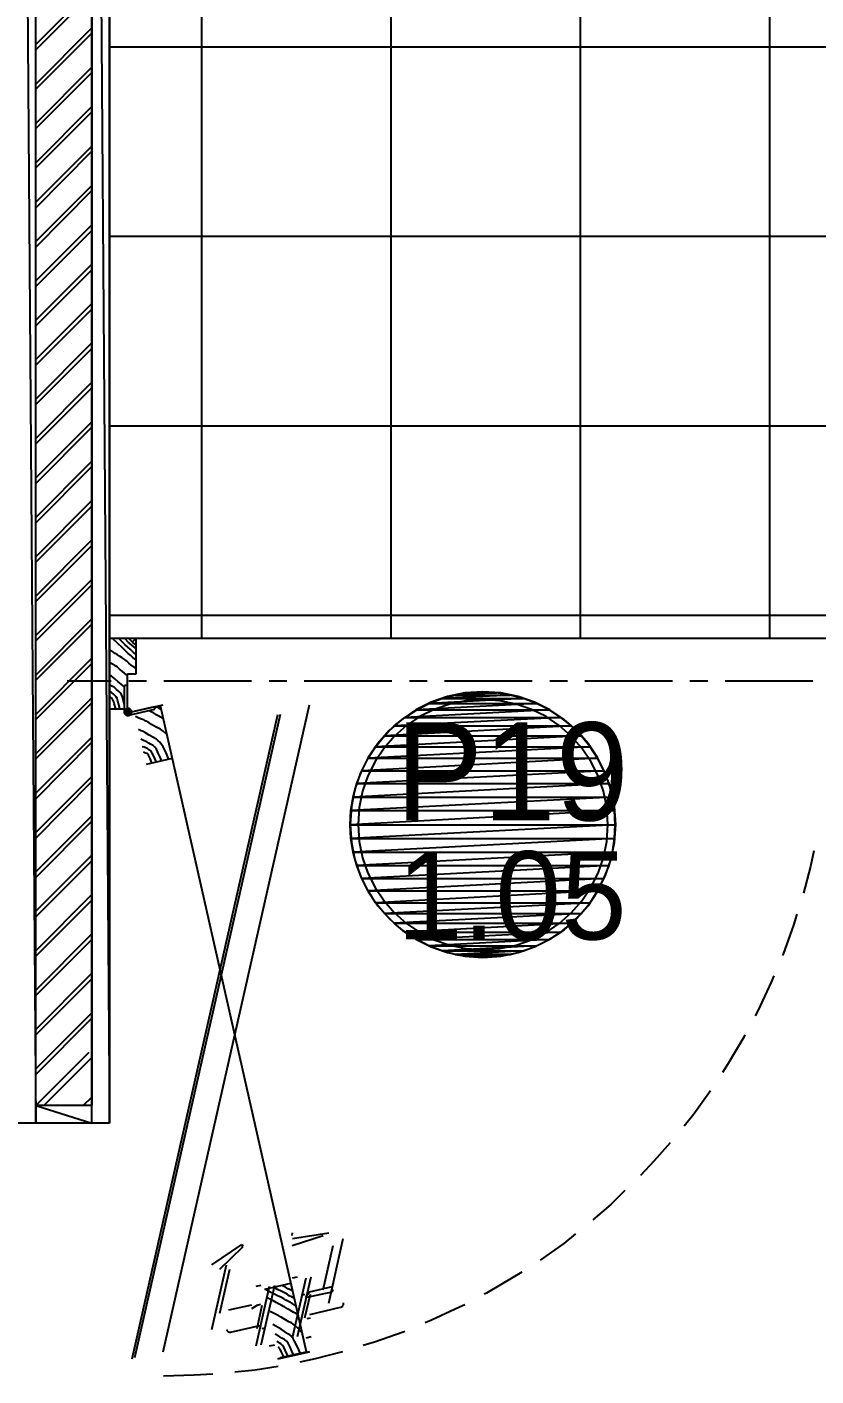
# Model space of a CAD drawing. Header units: millimetres. Extents: x 7649 to 34105, y 3983 to 25377.
# Drawn here: x 21166 to 22291, y 17007 to 18928 of the extents above; entities that cross this region are included whole.
import ezdxf

# ---------------------------------------------------------------- set-up
doc = ezdxf.new("R2010")
doc.units = ezdxf.units.MM

msp = doc.modelspace()

# ---------------------------------------------------------------- linework, layer by layer
at = {"layer": 'GEOMETRY', "color": 7}
for p, q in [((21153.79028, 20786.90139), (21178.66111, 17366.89722)), ((21153.79028, 20786.90139), (21178.66111, 17366.89722)), ((21178.66111, 17366.89722), (21178.66111, 20786.90139)), ((21258.56528, 17366.89722), (21258.56528, 20786.90139)), ((21258.56528, 20786.90139), (21283.96528, 17366.89722)), ((21258.56528, 20786.90139), (21283.96528, 17366.89722)), ((21283.96528, 17366.89722), (21283.96528, 20786.90139)), ((21415.19861, 18056.93056), (21415.19861, 20636.61806)), ((21685.07361, 18056.93056), (21685.07361, 20636.61806)), ((21954.94861, 18056.93056), (21954.94861, 20636.61806)), ((22224.82361, 18056.93056), (22224.82361, 20636.61806)), ((21178.66111, 18903.06806), (21258.56528, 18982.97222)), ((21178.66111, 18895.65972), (21258.56528, 18975.56389)), ((21178.66111, 18846.97639), (21258.56528, 18926.88056)), ((21178.66111, 18839.56806), (21258.56528, 18919.47222)), ((21283.96528, 18899.89306), (23563.61528, 18899.89306)), ((21178.66111, 18790.88472), (21258.56528, 18870.78889)), ((21178.66111, 18783.47639), (21258.56528, 18863.38056)), ((21178.66111, 18734.79306), (21258.56528, 18814.69722)), ((21178.66111, 18727.38472), (21258.56528, 18807.28889)), ((21178.66111, 18678.70139), (21258.56528, 18758.60556)), ((21178.66111, 18670.76389), (21258.56528, 18751.19722)), ((21178.66111, 18622.60972), (21258.56528, 18702.51389)), ((21178.66111, 18614.67222), (21258.56528, 18695.10556)), ((21178.66111, 18566.51806), (21258.56528, 18646.42222)), ((21178.66111, 18558.58056), (21258.56528, 18638.48472)), ((21283.96528, 18630.01806), (23563.61528, 18630.01806)), ((21178.66111, 18510.42639), (21258.56528, 18590.33056)), ((21178.66111, 18502.48889), (21258.56528, 18582.39306)), ((21178.66111, 18454.33472), (21258.56528, 18534.23889)), ((21178.66111, 18446.39722), (21258.56528, 18526.30139)), ((21178.66111, 18398.24306), (21258.56528, 18478.14722)), ((21178.66111, 18390.30556), (21258.56528, 18470.20972)), ((21178.66111, 18342.15139), (21258.56528, 18422.05556)), ((21178.66111, 18334.21389), (21258.56528, 18414.11806)), ((21178.66111, 18286.05972), (21258.56528, 18365.96389)), ((21178.66111, 18278.12222), (21258.56528, 18358.02639)), ((21283.96528, 18360.14306), (23563.61528, 18360.14306)), ((21178.66111, 18229.43889), (21258.56528, 18309.87222)), ((21178.66111, 18222.03056), (21258.56528, 18301.93472)), ((21178.66111, 18173.34722), (21258.56528, 18253.78056)), ((21178.66111, 18165.93889), (21258.56528, 18245.84306)), ((21178.66111, 18117.25556), (21258.56528, 18197.68889)), ((21178.66111, 18109.84722), (21258.56528, 18189.75139)), ((21178.66111, 18061.16389), (21258.56528, 18141.06806)), ((21178.66111, 18053.75556), (21258.56528, 18133.65972)), ((21178.66111, 18005.07222), (21258.56528, 18084.97639)), ((21283.96528, 18090.26806), (23563.61528, 18090.26806)), ((21178.66111, 17997.66389), (21258.56528, 18077.56806)), ((21322.06528, 18056.93056), (21283.96528, 18056.93056)), ((21283.96528, 18056.93056), (21283.96528, 17956.91806)), ((21295.60694, 18050.05139), (21288.19861, 18056.93056)), ((21301.95694, 18044.23056), (21295.60694, 18050.05139)), ((21301.95694, 18052.16806), (21297.19444, 18056.93056)), ((21306.19028, 18047.93472), (21301.95694, 18052.16806)), ((21310.95278, 18051.63889), (21305.66111, 18056.93056)), ((21309.89444, 18044.75972), (21306.19028, 18047.93472)), ((21313.06944, 18042.11389), (21309.89444, 18044.75972)), ((21315.18611, 18047.93472), (21310.95278, 18051.63889)), ((21317.30278, 18051.63889), (21311.48194, 18056.93056)), ((21318.89028, 18044.75972), (21315.18611, 18047.93472)), ((21317.30278, 18052.69722), (21322.06528, 18056.93056)), ((21322.06528, 18047.40556), (21317.30278, 18051.63889)), ((21322.06528, 18042.11389), (21318.89028, 18044.75972)), ((21322.06528, 18006.65972), (21322.06528, 18056.93056)), ((21178.66111, 17948.98056), (21258.56528, 18028.88472)), ((21288.19861, 18038.40972), (21283.96528, 18041.58472)), ((21291.90278, 18035.76389), (21288.19861, 18038.40972)), ((21295.07778, 18033.64722), (21291.90278, 18035.76389)), ((21298.25278, 18032.05972), (21295.07778, 18033.64722)), ((21301.95694, 18029.41389), (21298.25278, 18032.05972)), ((21306.71944, 18039.46806), (21301.95694, 18044.23056)), ((21304.60278, 18027.82639), (21301.95694, 18029.41389)), ((21305.66111, 18026.76806), (21304.60278, 18027.82639)), ((21306.19028, 18026.23889), (21305.66111, 18026.76806)), ((21306.71944, 18025.70972), (21306.19028, 18026.23889)), ((21310.42361, 18035.76389), (21306.71944, 18039.46806)), ((21308.30694, 18024.65139), (21306.71944, 18025.70972)), ((21314.12778, 18033.11806), (21310.42361, 18035.76389)), ((21317.83194, 18037.35139), (21313.06944, 18042.11389)), ((21316.77361, 18030.47222), (21314.12778, 18033.11806)), ((21322.06528, 18026.23889), (21316.77361, 18030.47222)), ((21322.06528, 18034.17639), (21317.83194, 18037.35139)), ((21178.66111, 17941.57222), (21258.56528, 18021.47639)), ((21288.19861, 18020.41806), (21283.96528, 18023.06389)), ((21291.37361, 18018.83056), (21288.19861, 18020.41806)), ((21292.96111, 18017.77222), (21291.37361, 18018.83056)), ((21294.01944, 18017.24306), (21292.96111, 18017.77222)), ((21294.54861, 18016.71389), (21294.01944, 18017.24306)), ((21295.07778, 18016.18472), (21294.54861, 18016.71389)), ((21296.13611, 18015.12639), (21295.07778, 18016.18472)), ((21298.25278, 18013.53889), (21296.13611, 18015.12639)), ((21301.95694, 18010.36389), (21298.25278, 18013.53889)), ((21305.66111, 18007.18889), (21301.95694, 18010.36389)), ((21309.36528, 18004.54306), (21305.66111, 18007.18889)), ((21311.48194, 18022.00556), (21308.30694, 18024.65139)), ((21309.36528, 17990.25556), (21309.36528, 18006.65972)), ((21309.36528, 18006.65972), (21322.06528, 18006.65972)), ((21314.65694, 18019.35972), (21311.48194, 18022.00556)), ((21316.24444, 18018.30139), (21314.65694, 18019.35972)), ((21316.77361, 18017.77222), (21316.24444, 18018.30139)), ((21317.30278, 18017.24306), (21316.77361, 18017.77222)), ((21318.89028, 18016.18472), (21317.30278, 18017.24306)), ((21319.94861, 18015.12639), (21318.89028, 18016.18472)), ((21322.06528, 18013.53889), (21319.94861, 18015.12639)), ((21223.64028, 17996.60556), (21286.08194, 17996.60556)), ((21286.61111, 18003.48472), (21283.96528, 18005.07222)), ((21287.14028, 17989.19722), (21283.96528, 17991.31389)), ((21288.19861, 18002.42639), (21286.61111, 18003.48472)), ((21290.31528, 17987.60972), (21287.14028, 17989.19722)), ((21291.37361, 17999.78056), (21288.19861, 18002.42639)), ((21294.01944, 17984.43472), (21290.31528, 17987.60972)), ((21296.13611, 17995.54722), (21291.37361, 17999.78056)), ((21305.13194, 17988.13889), (21296.13611, 17995.54722)), ((21309.36528, 17990.25556), (21305.13194, 17990.25556)), ((21305.13194, 17952.15556), (21305.13194, 17990.25556)), ((21309.36528, 17947.39306), (21309.36528, 17990.25556)), ((21311.48194, 17996.60556), (21336.35278, 17996.60556)), ((21361.22361, 17996.60556), (21486.10694, 17996.60556)), ((21511.50694, 17996.60556), (21536.37778, 17996.60556)), ((21561.24861, 17996.60556), (21686.13194, 17996.60556)), ((21711.53194, 17996.60556), (21736.40278, 17996.60556)), ((21761.27361, 17996.60556), (21886.15694, 17996.60556)), ((21911.55694, 17996.60556), (21936.42778, 17996.60556)), ((21961.29861, 17996.60556), (22086.18194, 17996.60556)), ((22111.05278, 17996.60556), (22136.45278, 17996.60556)), ((22161.32361, 17996.60556), (22286.20694, 17996.60556)), ((21178.66111, 17892.88889), (21258.56528, 17972.79306)), ((21285.55278, 17980.73056), (21283.96528, 17981.25972)), ((21286.08194, 17972.79306), (21283.96528, 17973.32222)), ((21286.08194, 17980.73056), (21285.55278, 17980.73056)), ((21286.61111, 17980.20139), (21286.08194, 17980.73056)), ((21287.14028, 17971.73472), (21286.08194, 17972.79306)), ((21287.14028, 17979.67222), (21286.61111, 17980.20139)), ((21287.66944, 17979.14306), (21287.14028, 17979.67222)), ((21288.19861, 17971.20556), (21287.14028, 17971.73472)), ((21289.25694, 17978.08472), (21287.66944, 17979.14306)), ((21288.19861, 17970.67639), (21288.19861, 17971.20556)), ((21288.72778, 17969.61806), (21288.19861, 17970.67639)), ((21289.78611, 17966.97222), (21288.72778, 17969.61806)), ((21290.84444, 17976.49722), (21289.25694, 17978.08472)), ((21293.49028, 17973.85139), (21290.84444, 17976.49722)), ((21294.54861, 17971.73472), (21293.49028, 17973.85139)), ((21296.66528, 17982.31806), (21294.01944, 17984.43472)), ((21295.60694, 17968.03056), (21294.54861, 17971.73472)), ((21297.19444, 17963.26806), (21295.60694, 17968.03056)), ((21298.78194, 17980.20139), (21296.66528, 17982.31806)), ((21300.89861, 17977.55556), (21298.78194, 17980.20139)), ((21302.48611, 17973.85139), (21300.89861, 17977.55556)), ((21305.13194, 17963.26806), (21302.48611, 17973.85139)), ((21873.98611, 17971.73472), (21739.04861, 17964.32639)), ((21739.04861, 17964.32639), (21757.56944, 17971.73472)), ((21873.98611, 17971.73472), (21739.04861, 17964.32639)), ((21765.75167, 17974.50212), (21742.40619, 17966.39322)), ((21854.93611, 17976.49722), (21757.56944, 17971.73472)), ((21757.56944, 17971.73472), (21776.61944, 17976.49722)), ((21854.93611, 17976.49722), (21757.56944, 17971.73472)), ((21757.56944, 17971.73472), (21873.98611, 17971.73472)), ((21757.56944, 17971.73472), (21873.98611, 17971.73472)), ((21790.37219, 17979.53275), (21765.75167, 17974.50212)), ((21791.88006, 17968.5217), (21768.70575, 17963.78658)), ((21835.35694, 17979.67222), (21776.61944, 17976.49722)), ((21776.61944, 17976.49722), (21796.19861, 17979.67222)), ((21835.35694, 17979.67222), (21776.61944, 17976.49722)), ((21776.61944, 17976.49722), (21854.93611, 17976.49722)), ((21776.61944, 17976.49722), (21854.93611, 17976.49722)), ((21816.04236, 17981.25972), (21790.37219, 17979.53275)), ((21816.04236, 17970.14722), (21791.88006, 17968.5217)), ((21815.77778, 17980.73056), (21796.19861, 17979.67222)), ((21796.19861, 17979.67222), (21835.35694, 17979.67222)), ((21796.19861, 17979.67222), (21835.35694, 17979.67222)), ((21835.35694, 17979.67222), (21815.77778, 17980.73056)), ((21841.71253, 17979.53275), (21816.04236, 17981.25972)), ((21840.20466, 17968.5217), (21816.04236, 17970.14722)), ((21854.93611, 17976.49722), (21835.35694, 17979.67222)), ((21863.37897, 17963.78658), (21840.20466, 17968.5217)), ((21866.33305, 17974.50212), (21841.71253, 17979.53275)), ((21873.98611, 17971.73472), (21854.93611, 17976.49722)), ((21889.67853, 17966.39322), (21866.33305, 17974.50212)), ((21892.50694, 17964.32639), (21873.98611, 17971.73472)), ((21178.66111, 17885.48056), (21258.56528, 17965.38472)), ((21283.96528, 17956.91806), (21305.13194, 17956.91806)), ((21290.31528, 17964.32639), (21289.78611, 17966.97222)), ((21292.96111, 17956.91806), (21290.31528, 17964.32639)), ((21298.78194, 17956.91806), (21297.19444, 17963.26806)), ((21305.13194, 17951.62639), (21305.66111, 17954.27222)), ((21305.17784, 17953.10222), (21305.13194, 17952.42014)), ((21305.13194, 17952.42014), (21305.17784, 17951.73806)), ((21305.13194, 17951.62639), (21309.89444, 17952.15556)), ((21309.89444, 17952.15556), (21305.13194, 17951.62639)), ((21306.19028, 17949.50972), (21305.13194, 17951.62639)), ((21305.31154, 17953.75642), (21305.17784, 17953.10222)), ((21305.17784, 17951.73806), (21305.31154, 17951.08385)), ((21305.52704, 17954.37677), (21305.31154, 17953.75642)), ((21305.31154, 17951.08385), (21305.52704, 17950.46351)), ((21305.81836, 17954.95726), (21305.52704, 17954.37677)), ((21305.52704, 17950.46351), (21305.81836, 17949.88302)), ((21307.24861, 17956.38889), (21305.66111, 17954.27222)), ((21305.66111, 17954.27222), (21309.89444, 17952.15556)), ((21305.66111, 17954.27222), (21309.89444, 17952.15556)), ((21306.1795, 17955.4919), (21305.81836, 17954.95726)), ((21305.81836, 17949.88302), (21306.1795, 17949.34838)), ((21306.60447, 17955.9747), (21306.1795, 17955.4919)), ((21306.1795, 17949.34838), (21306.60447, 17948.86558)), ((21309.89444, 17952.15556), (21306.19028, 17949.50972)), ((21309.89444, 17952.15556), (21306.19028, 17949.50972)), ((21306.19028, 17949.50972), (21307.77778, 17947.92222)), ((21307.08727, 17956.39967), (21306.60447, 17955.9747)), ((21306.60447, 17948.86558), (21307.08727, 17948.44061)), ((21307.62191, 17956.76081), (21307.08727, 17956.39967)), ((21307.08727, 17948.44061), (21307.62191, 17948.07947)), ((21307.24861, 17956.38889), (21309.89444, 17956.91806)), ((21309.89444, 17952.15556), (21307.24861, 17956.38889)), ((21309.89444, 17952.15556), (21307.24861, 17956.38889)), ((21308.2024, 17957.05212), (21307.62191, 17956.76081)), ((21307.77778, 17947.92222), (21309.89444, 17952.15556)), ((21307.77778, 17947.92222), (21309.89444, 17952.15556)), ((21308.82274, 17957.26763), (21308.2024, 17957.05212)), ((21309.47695, 17957.40132), (21308.82274, 17957.26763)), ((21310.15903, 17957.44722), (21309.47695, 17957.40132)), ((21309.89444, 17956.91806), (21309.89444, 17952.15556)), ((21309.89444, 17956.91806), (21312.54028, 17956.38889)), ((21309.89444, 17952.15556), (21309.89444, 17956.91806)), ((21312.54028, 17956.38889), (21309.89444, 17952.15556)), ((21312.54028, 17956.38889), (21309.89444, 17952.15556)), ((21309.89444, 17952.15556), (21314.12778, 17954.80139)), ((21309.89444, 17952.15556), (21314.12778, 17954.80139)), ((21309.89444, 17952.15556), (21315.18611, 17952.68472)), ((21315.18611, 17952.68472), (21309.89444, 17952.15556)), ((21314.65694, 17950.03889), (21309.89444, 17952.15556)), ((21314.65694, 17950.03889), (21309.89444, 17952.15556)), ((21309.89444, 17952.15556), (21313.06944, 17947.92222)), ((21309.89444, 17952.15556), (21313.06944, 17947.92222)), ((21310.42361, 17947.39306), (21309.89444, 17952.15556)), ((21309.89444, 17952.15556), (21310.42361, 17947.39306)), ((21310.8411, 17957.40132), (21310.15903, 17957.44722)), ((21311.49531, 17957.26763), (21310.8411, 17957.40132)), ((21311.48194, 17947.92222), (21348.52361, 17956.38889)), ((21312.11566, 17957.05212), (21311.49531, 17957.26763)), ((21312.69615, 17956.76081), (21312.11566, 17957.05212)), ((21314.12778, 17954.80139), (21312.54028, 17956.38889)), ((21313.23079, 17956.39967), (21312.69615, 17956.76081)), ((21312.69615, 17948.07947), (21313.23079, 17948.44061)), ((21313.06944, 17947.92222), (21314.65694, 17950.03889)), ((21313.71359, 17955.9747), (21313.23079, 17956.39967)), ((21313.23079, 17948.44061), (21313.71359, 17948.86558)), ((21314.13856, 17955.4919), (21313.71359, 17955.9747)), ((21313.71359, 17948.86558), (21314.13856, 17949.34838)), ((21314.12778, 17954.80139), (21315.18611, 17952.68472)), ((21314.49969, 17954.95726), (21314.13856, 17955.4919)), ((21314.13856, 17949.34838), (21314.49969, 17949.88302)), ((21314.79101, 17954.37677), (21314.49969, 17954.95726)), ((21314.49969, 17949.88302), (21314.79101, 17950.46351)), ((21315.18611, 17952.68472), (21314.65694, 17950.03889)), ((21315.00652, 17953.75642), (21314.79101, 17954.37677)), ((21314.79101, 17950.46351), (21315.00652, 17951.08385)), ((21315.14021, 17953.10222), (21315.00652, 17953.75642)), ((21315.00652, 17951.08385), (21315.14021, 17951.73806)), ((21315.18611, 17952.42014), (21315.14021, 17953.10222)), ((21315.14021, 17951.73806), (21315.18611, 17952.42014)), ((21315.18611, 17952.68472), (21360.16528, 17962.73889)), ((21315.18611, 17952.68472), (21347.99444, 17960.09306)), ((21316.24444, 17030.87639), (21523.67778, 17948.98056)), ((21319.94861, 17032.99306), (21527.38194, 17949.50972)), ((21342.17361, 17953.21389), (21340.05694, 17954.27222)), ((21344.29028, 17952.15556), (21342.17361, 17953.21389)), ((21346.40694, 17951.09722), (21344.29028, 17952.15556)), ((21347.99444, 17950.03889), (21346.40694, 17951.09722)), ((21347.99444, 17959.03472), (21356.46111, 17961.15139)), ((21348.52361, 17956.38889), (21347.99444, 17960.09306)), ((21349.58194, 17948.98056), (21347.99444, 17950.03889)), ((21353.28611, 17946.86389), (21349.58194, 17948.98056)), ((21354.87361, 17957.44722), (21350.64028, 17959.56389)), ((21357.51944, 17955.85972), (21354.87361, 17957.44722)), ((21564.42361, 17040.93056), (21356.46111, 17961.15139)), ((21360.16528, 17040.93056), (21568.65694, 17962.73889)), ((21720.56116, 17955.43146), (21700.44197, 17941.84224)), ((21910.49861, 17955.33056), (21704.65278, 17944.74722)), ((21704.65278, 17944.74722), (21721.58611, 17955.33056)), ((21910.49861, 17955.33056), (21704.65278, 17944.74722)), ((21742.40619, 17966.39322), (21720.56116, 17955.43146)), ((21892.50694, 17964.32639), (21721.58611, 17955.33056)), ((21721.58611, 17955.33056), (21739.04861, 17964.32639)), ((21892.50694, 17964.32639), (21721.58611, 17955.33056)), ((21721.58611, 17955.33056), (21910.49861, 17955.33056)), ((21721.58611, 17955.33056), (21910.49861, 17955.33056)), ((21746.7316, 17956.15402), (21726.16977, 17945.83618)), ((21739.04861, 17964.32639), (21892.50694, 17964.32639)), ((21739.04861, 17964.32639), (21892.50694, 17964.32639)), ((21768.70575, 17963.78658), (21746.7316, 17956.15402)), ((21885.35312, 17956.15402), (21863.37897, 17963.78658)), ((21905.91495, 17945.83618), (21885.35312, 17956.15402)), ((21911.52357, 17955.43146), (21889.67853, 17966.39322)), ((21910.49861, 17955.33056), (21892.50694, 17964.32639)), ((21926.90278, 17944.74722), (21910.49861, 17955.33056)), ((21931.64275, 17941.84224), (21911.52357, 17955.43146)), ((21307.62191, 17948.07947), (21308.2024, 17947.78815)), ((21310.42361, 17947.39306), (21307.77778, 17947.92222)), ((21308.2024, 17947.78815), (21308.82274, 17947.57265)), ((21308.82274, 17947.57265), (21309.47695, 17947.43895)), ((21309.47695, 17947.43895), (21310.15903, 17947.39306)), ((21310.15903, 17947.39306), (21310.8411, 17947.43895)), ((21313.06944, 17947.92222), (21310.42361, 17947.39306)), ((21310.8411, 17947.43895), (21311.49531, 17947.57265)), ((21311.49531, 17947.57265), (21312.11566, 17947.78815)), ((21312.11566, 17947.78815), (21312.69615, 17948.07947)), ((21325.76944, 17943.68889), (21321.00694, 17945.80556)), ((21329.47361, 17942.10139), (21325.76944, 17943.68889)), ((21332.64861, 17941.04306), (21329.47361, 17942.10139)), ((21334.23611, 17939.98472), (21332.64861, 17941.04306)), ((21335.82361, 17939.45556), (21334.23611, 17939.98472)), ((21336.35278, 17939.45556), (21335.82361, 17939.45556)), ((21336.88194, 17938.92639), (21336.35278, 17939.45556)), ((21337.41111, 17938.92639), (21336.88194, 17938.92639)), ((21337.94028, 17938.39722), (21337.41111, 17938.92639)), ((21338.46944, 17937.86806), (21337.94028, 17938.39722)), ((21340.58611, 17936.80972), (21338.46944, 17937.86806)), ((21343.76111, 17934.69306), (21340.58611, 17936.80972)), ((21350.11111, 17930.98889), (21343.76111, 17934.69306)), ((21356.46111, 17927.81389), (21350.11111, 17930.98889)), ((21360.69444, 17942.63056), (21353.28611, 17946.86389)), ((21942.24861, 17932.57639), (21675.54861, 17918.28889)), ((21675.54861, 17918.28889), (21689.30694, 17932.57639)), ((21942.24861, 17932.57639), (21675.54861, 17918.28889)), ((21700.44197, 17941.84224), (21682.27404, 17925.85096)), ((21926.90278, 17944.74722), (21689.30694, 17932.57639)), ((21689.30694, 17932.57639), (21704.65278, 17944.74722)), ((21926.90278, 17944.74722), (21689.30694, 17932.57639)), ((21689.30694, 17932.57639), (21942.24861, 17932.57639)), ((21689.30694, 17932.57639), (21942.24861, 17932.57639)), ((21707.23242, 17933.04522), (21690.1317, 17917.9933)), ((21704.65278, 17944.74722), (21926.90278, 17944.74722)), ((21704.65278, 17944.74722), (21926.90278, 17944.74722)), ((21726.16977, 17945.83618), (21707.23242, 17933.04522)), ((21924.8523, 17933.04522), (21905.91495, 17945.83618)), ((21941.95302, 17917.9933), (21924.8523, 17933.04522)), ((21942.24861, 17932.57639), (21926.90278, 17944.74722)), ((21949.81068, 17925.85096), (21931.64275, 17941.84224)), ((21956.00694, 17918.28889), (21942.24861, 17932.57639)), ((21178.66111, 17836.79722), (21258.56528, 17916.70139)), ((21328.94444, 17925.69722), (21325.24028, 17927.28472)), ((21333.17778, 17911.40972), (21328.41528, 17913.52639)), ((21331.59028, 17924.63889), (21328.94444, 17925.69722)), ((21335.29444, 17922.52222), (21331.59028, 17924.63889)), ((21336.88194, 17909.82222), (21333.17778, 17911.40972)), ((21340.58611, 17919.34722), (21335.29444, 17922.52222)), ((21350.64028, 17913.52639), (21340.58611, 17919.34722)), ((21353.28611, 17911.40972), (21350.64028, 17913.52639)), ((21355.40278, 17909.29306), (21353.28611, 17911.40972)), ((21360.16528, 17925.16806), (21356.46111, 17927.81389)), ((21365.45694, 17920.40556), (21360.16528, 17925.16806)), ((21956.00694, 17918.28889), (21662.84861, 17902.94306)), ((21662.84861, 17902.94306), (21675.54861, 17918.28889)), ((21956.00694, 17918.28889), (21662.84861, 17902.94306)), ((21682.27404, 17925.85096), (21666.28276, 17907.68303)), ((21690.1317, 17917.9933), (21675.07978, 17900.89258)), ((21675.54861, 17918.28889), (21956.00694, 17918.28889)), ((21675.54861, 17918.28889), (21956.00694, 17918.28889)), ((21957.00494, 17900.89258), (21941.95302, 17917.9933)), ((21965.80196, 17907.68303), (21949.81068, 17925.85096)), ((21968.70694, 17902.94306), (21956.00694, 17918.28889)), ((21178.66111, 17828.85972), (21258.56528, 17909.29306)), ((21333.17778, 17902.41389), (21330.53194, 17902.94306)), ((21335.29444, 17893.94722), (21332.11944, 17895.00556)), ((21334.23611, 17901.88472), (21333.17778, 17902.41389)), ((21334.76528, 17901.88472), (21334.23611, 17901.88472)), ((21335.29444, 17901.88472), (21334.76528, 17901.88472)), ((21335.82361, 17901.35556), (21335.29444, 17901.88472)), ((21336.88194, 17893.41806), (21335.29444, 17893.94722)), ((21336.35278, 17900.82639), (21335.82361, 17901.35556)), ((21337.94028, 17900.29722), (21336.35278, 17900.82639)), ((21340.05694, 17908.23472), (21336.88194, 17909.82222)), ((21337.94028, 17893.41806), (21336.88194, 17893.41806)), ((21340.05694, 17898.70972), (21337.94028, 17900.29722)), ((21337.94028, 17892.88889), (21337.94028, 17893.41806)), ((21338.46944, 17892.35972), (21337.94028, 17892.88889)), ((21339.52778, 17890.77222), (21338.46944, 17892.35972)), ((21341.64444, 17886.00972), (21339.52778, 17890.77222)), ((21342.17361, 17906.64722), (21340.05694, 17908.23472)), ((21343.23194, 17896.59306), (21340.05694, 17898.70972)), ((21345.87778, 17904.53056), (21342.17361, 17906.64722)), ((21344.81944, 17893.94722), (21343.23194, 17896.59306)), ((21346.40694, 17890.24306), (21344.81944, 17893.94722)), ((21348.52361, 17902.41389), (21345.87778, 17904.53056)), ((21350.64028, 17899.23889), (21348.52361, 17902.41389)), ((21353.28611, 17893.94722), (21350.64028, 17899.23889)), ((21355.93194, 17888.12639), (21353.28611, 17893.94722)), ((21358.04861, 17906.11806), (21355.40278, 17909.29306)), ((21360.16528, 17902.94306), (21358.04861, 17906.11806)), ((21364.39861, 17894.47639), (21360.16528, 17902.94306)), ((21368.10278, 17885.48056), (21364.39861, 17894.47639)), ((21968.70694, 17902.94306), (21652.26528, 17886.53889)), ((21652.26528, 17886.53889), (21662.84861, 17902.94306)), ((21968.70694, 17902.94306), (21652.26528, 17886.53889)), ((21666.28276, 17907.68303), (21652.69354, 17887.56384)), ((21675.07978, 17900.89258), (21662.28882, 17881.95523)), ((21662.84861, 17902.94306), (21968.70694, 17902.94306)), ((21662.84861, 17902.94306), (21968.70694, 17902.94306)), ((21969.7959, 17881.95523), (21957.00494, 17900.89258)), ((21979.39118, 17887.56384), (21965.80196, 17907.68303)), ((21979.29028, 17886.53889), (21968.70694, 17902.94306)), ((21336.35278, 17878.07222), (21373.39444, 17886.53889)), ((21344.29028, 17880.18889), (21341.64444, 17886.00972)), ((21350.11111, 17881.77639), (21346.40694, 17890.24306)), ((21358.04861, 17883.36389), (21355.93194, 17888.12639)), ((21652.69354, 17887.56384), (21641.73178, 17865.71881)), ((21979.29028, 17886.53889), (21643.26944, 17868.54722)), ((21643.26944, 17868.54722), (21652.26528, 17886.53889)), ((21979.29028, 17886.53889), (21643.26944, 17868.54722)), ((21662.28882, 17881.95523), (21651.97098, 17861.3934)), ((21652.26528, 17886.53889), (21979.29028, 17886.53889)), ((21652.26528, 17886.53889), (21979.29028, 17886.53889)), ((21980.11374, 17861.3934), (21969.7959, 17881.95523)), ((21988.28611, 17868.54722), (21979.29028, 17886.53889)), ((21990.35294, 17865.71881), (21979.39118, 17887.56384)), ((21178.66111, 17780.70556), (21258.56528, 17860.60972)), ((21178.66111, 17772.76806), (21258.56528, 17853.20139)), ((21641.73178, 17865.71881), (21633.62288, 17842.37333)), ((21988.28611, 17868.54722), (21636.39028, 17850.55556)), ((21636.39028, 17850.55556), (21643.26944, 17868.54722)), ((21988.28611, 17868.54722), (21636.39028, 17850.55556)), ((21643.26944, 17868.54722), (21988.28611, 17868.54722)), ((21643.26944, 17868.54722), (21988.28611, 17868.54722)), ((21651.97098, 17861.3934), (21644.33842, 17839.41925)), ((21987.7463, 17839.41925), (21980.11374, 17861.3934)), ((21995.69444, 17850.55556), (21988.28611, 17868.54722)), ((21998.46184, 17842.37333), (21990.35294, 17865.71881)), ((21633.62288, 17842.37333), (21628.59225, 17817.75281)), ((21995.69444, 17850.55556), (21631.09861, 17830.97639)), ((21631.09861, 17830.97639), (21636.39028, 17850.55556)), ((21995.69444, 17850.55556), (21631.09861, 17830.97639)), ((21636.39028, 17850.55556), (21995.69444, 17850.55556)), ((21636.39028, 17850.55556), (21995.69444, 17850.55556)), ((21644.33842, 17839.41925), (21639.6033, 17816.24494)), ((21992.48142, 17816.24494), (21987.7463, 17839.41925)), ((22000.45694, 17830.97639), (21995.69444, 17850.55556)), ((22003.49248, 17817.75281), (21998.46184, 17842.37333)), ((21628.59225, 17817.75281), (21626.86528, 17792.08264)), ((22000.45694, 17830.97639), (21627.92361, 17811.92639)), ((21627.92361, 17811.92639), (21631.09861, 17830.97639)), ((22000.45694, 17830.97639), (21627.92361, 17811.92639)), ((21631.09861, 17830.97639), (22000.45694, 17830.97639)), ((21631.09861, 17830.97639), (22000.45694, 17830.97639)), ((21639.6033, 17816.24494), (21637.97778, 17792.08264)), ((21994.10694, 17792.08264), (21992.48142, 17816.24494)), ((22003.63194, 17811.92639), (22000.45694, 17830.97639)), ((22005.21944, 17792.08264), (22003.49248, 17817.75281)), ((21178.66111, 17724.61389), (21258.56528, 17804.51806)), ((21178.66111, 17716.67639), (21258.56528, 17797.10972)), ((22003.63194, 17811.92639), (21626.86528, 17791.81806)), ((21626.86528, 17791.81806), (21627.92361, 17811.92639)), ((22003.63194, 17811.92639), (21626.86528, 17791.81806)), ((21627.92361, 17811.92639), (22003.63194, 17811.92639)), ((21627.92361, 17811.92639), (22003.63194, 17811.92639)), ((22004.69028, 17791.81806), (22003.63194, 17811.92639)), ((21626.86528, 17792.08264), (21628.59225, 17766.41247)), ((21626.86528, 17791.81806), (22004.69028, 17791.81806)), ((21626.86528, 17791.81806), (22004.69028, 17791.81806)), ((21627.92361, 17772.23889), (21626.86528, 17791.81806)), ((22004.69028, 17791.81806), (21627.92361, 17772.23889)), ((22004.69028, 17791.81806), (21627.92361, 17772.23889)), ((21637.97778, 17792.08264), (21639.6033, 17767.92034)), ((21637.97778, 17791.81806), (21994.10694, 17791.81806)), ((21992.48142, 17767.92034), (21994.10694, 17792.08264)), ((22003.49248, 17766.41247), (22005.21944, 17792.08264)), ((22003.63194, 17772.23889), (22004.69028, 17791.81806)), ((21627.92361, 17772.23889), (22003.63194, 17772.23889)), ((21627.92361, 17772.23889), (22003.63194, 17772.23889)), ((21631.09861, 17752.65972), (21627.92361, 17772.23889)), ((21628.59225, 17766.41247), (21633.62288, 17741.79195)), ((22003.63194, 17772.23889), (21631.09861, 17752.65972)), ((22003.63194, 17772.23889), (21631.09861, 17752.65972)), ((21639.6033, 17767.92034), (21644.33842, 17744.74603)), ((21987.7463, 17744.74603), (21992.48142, 17767.92034)), ((21998.46184, 17741.79195), (22003.49248, 17766.41247)), ((22000.45694, 17752.65972), (22003.63194, 17772.23889)), ((21178.66111, 17668.52222), (21258.56528, 17748.42639)), ((21178.66111, 17660.58472), (21258.56528, 17740.48889)), ((21631.09861, 17752.65972), (22000.45694, 17752.65972)), ((21631.09861, 17752.65972), (22000.45694, 17752.65972)), ((21636.39028, 17733.60972), (21631.09861, 17752.65972)), ((21633.62288, 17741.79195), (21641.73178, 17718.44647)), ((22000.45694, 17752.65972), (21636.39028, 17733.60972)), ((22000.45694, 17752.65972), (21636.39028, 17733.60972)), ((21644.33842, 17744.74603), (21651.97098, 17722.77188)), ((21980.11374, 17722.77188), (21987.7463, 17744.74603)), ((21990.35294, 17718.44647), (21998.46184, 17741.79195)), ((21995.69444, 17733.60972), (22000.45694, 17752.65972)), ((22287.79444, 17754.77639), (22283.03194, 17732.55139)), ((21636.39028, 17733.60972), (21995.69444, 17733.60972)), ((21636.39028, 17733.60972), (21995.69444, 17733.60972)), ((21643.26944, 17715.08889), (21636.39028, 17733.60972)), ((21641.73178, 17718.44647), (21652.69354, 17696.60143)), ((21995.69444, 17733.60972), (21643.26944, 17715.08889)), ((21995.69444, 17733.60972), (21643.26944, 17715.08889)), ((21651.97098, 17722.77188), (21662.28882, 17702.21005)), ((21969.7959, 17702.21005), (21980.11374, 17722.77188)), ((21979.39118, 17696.60143), (21990.35294, 17718.44647)), ((21988.28611, 17715.08889), (21995.69444, 17733.60972)), ((22283.03194, 17732.55139), (22272.97778, 17694.45139)), ((21643.26944, 17715.08889), (21988.28611, 17715.08889)), ((21643.26944, 17715.08889), (21988.28611, 17715.08889)), ((21652.26528, 17697.62639), (21643.26944, 17715.08889)), ((21988.28611, 17715.08889), (21652.26528, 17697.62639)), ((21988.28611, 17715.08889), (21652.26528, 17697.62639)), ((21662.28882, 17702.21005), (21675.07978, 17683.2727)), ((21957.00494, 17683.2727), (21969.7959, 17702.21005)), ((21979.29028, 17697.62639), (21988.28611, 17715.08889)), ((21178.66111, 17612.43056), (21258.56528, 17692.33472)), ((21178.66111, 17604.49306), (21258.56528, 17684.39722)), ((21652.26528, 17697.62639), (21979.29028, 17697.62639)), ((21652.26528, 17697.62639), (21979.29028, 17697.62639)), ((21662.84861, 17680.69306), (21652.26528, 17697.62639)), ((21652.69354, 17696.60143), (21666.28276, 17676.48225)), ((21979.29028, 17697.62639), (21662.84861, 17680.69306)), ((21979.29028, 17697.62639), (21662.84861, 17680.69306)), ((21662.84861, 17680.69306), (21968.70694, 17680.69306)), ((21662.84861, 17680.69306), (21968.70694, 17680.69306)), ((21675.54861, 17665.34722), (21662.84861, 17680.69306)), ((21675.07978, 17683.2727), (21690.1317, 17666.17198)), ((21968.70694, 17680.69306), (21675.54861, 17665.34722)), ((21968.70694, 17680.69306), (21675.54861, 17665.34722)), ((21941.95302, 17666.17198), (21957.00494, 17683.2727)), ((21956.00694, 17665.34722), (21968.70694, 17680.69306)), ((21965.80196, 17676.48225), (21979.39118, 17696.60143)), ((21968.70694, 17680.69306), (21979.29028, 17697.62639)), ((21666.28276, 17676.48225), (21682.27404, 17658.31432)), ((21675.54861, 17665.34722), (21956.00694, 17665.34722)), ((21675.54861, 17665.34722), (21956.00694, 17665.34722)), ((21689.30694, 17651.58889), (21675.54861, 17665.34722)), ((21956.00694, 17665.34722), (21689.30694, 17651.58889)), ((21956.00694, 17665.34722), (21689.30694, 17651.58889)), ((21690.1317, 17666.17198), (21707.23242, 17651.12006)), ((21924.8523, 17651.12006), (21941.95302, 17666.17198)), ((21942.24861, 17651.58889), (21956.00694, 17665.34722)), ((21949.81068, 17658.31432), (21965.80196, 17676.48225)), ((22263.45278, 17664.28889), (22258.69028, 17648.94306)), ((21682.27404, 17658.31432), (21700.44197, 17642.32304)), ((21689.30694, 17651.58889), (21942.24861, 17651.58889)), ((21689.30694, 17651.58889), (21942.24861, 17651.58889)), ((21704.65278, 17638.88889), (21689.30694, 17651.58889)), ((21700.44197, 17642.32304), (21720.56116, 17628.73382)), ((21942.24861, 17651.58889), (21704.65278, 17638.88889)), ((21942.24861, 17651.58889), (21704.65278, 17638.88889)), ((21707.23242, 17651.12006), (21726.16977, 17638.3291)), ((21905.91495, 17638.3291), (21924.8523, 17651.12006)), ((21911.52357, 17628.73382), (21931.64275, 17642.32304)), ((21926.90278, 17638.88889), (21942.24861, 17651.58889)), ((21931.64275, 17642.32304), (21949.81068, 17658.31432)), ((22258.69028, 17648.94306), (22243.87361, 17607.66806)), ((21178.66111, 17556.33889), (21258.56528, 17636.24306)), ((21178.66111, 17548.40139), (21258.56528, 17628.30556)), ((21704.65278, 17638.88889), (21926.90278, 17638.88889)), ((21704.65278, 17638.88889), (21926.90278, 17638.88889)), ((21721.58611, 17628.30556), (21704.65278, 17638.88889)), ((21720.56116, 17628.73382), (21742.40619, 17617.77206)), ((21926.90278, 17638.88889), (21721.58611, 17628.30556)), ((21926.90278, 17638.88889), (21721.58611, 17628.30556)), ((21721.58611, 17628.30556), (21910.49861, 17628.30556)), ((21721.58611, 17628.30556), (21910.49861, 17628.30556)), ((21739.04861, 17619.30972), (21721.58611, 17628.30556)), ((21726.16977, 17638.3291), (21746.7316, 17628.01126)), ((21910.49861, 17628.30556), (21739.04861, 17619.30972)), ((21910.49861, 17628.30556), (21739.04861, 17619.30972)), ((21746.7316, 17628.01126), (21768.70575, 17620.3787)), ((21863.37897, 17620.3787), (21885.35312, 17628.01126)), ((21885.35312, 17628.01126), (21905.91495, 17638.3291)), ((21889.67853, 17617.77206), (21911.52357, 17628.73382)), ((21892.50694, 17619.30972), (21910.49861, 17628.30556)), ((21910.49861, 17628.30556), (21926.90278, 17638.88889)), ((21739.04861, 17619.30972), (21892.50694, 17619.30972)), ((21739.04861, 17619.30972), (21892.50694, 17619.30972)), ((21757.56944, 17612.43056), (21739.04861, 17619.30972)), ((21742.40619, 17617.77206), (21765.75167, 17609.66316)), ((21892.50694, 17619.30972), (21757.56944, 17612.43056)), ((21892.50694, 17619.30972), (21757.56944, 17612.43056)), ((21757.56944, 17612.43056), (21873.98611, 17612.43056)), ((21757.56944, 17612.43056), (21873.98611, 17612.43056)), ((21776.61944, 17607.13889), (21757.56944, 17612.43056)), ((21765.75167, 17609.66316), (21790.37219, 17604.63252)), ((21768.70575, 17620.3787), (21791.88006, 17615.64358)), ((21873.98611, 17612.43056), (21776.61944, 17607.13889)), ((21873.98611, 17612.43056), (21776.61944, 17607.13889)), ((21776.61944, 17607.13889), (21854.93611, 17607.13889)), ((21854.93611, 17607.13889), (21776.61944, 17607.13889)), ((21776.61944, 17607.13889), (21796.19861, 17603.96389)), ((21790.37219, 17604.63252), (21816.04236, 17602.90556)), ((21791.88006, 17615.64358), (21816.04236, 17614.01806)), ((21796.19861, 17603.96389), (21854.93611, 17607.13889)), ((21796.19861, 17603.96389), (21854.93611, 17607.13889)), ((21835.35694, 17603.96389), (21796.19861, 17603.96389)), ((21835.35694, 17603.96389), (21796.19861, 17603.96389)), ((21796.19861, 17603.96389), (21815.77778, 17602.90556)), ((21815.77778, 17602.90556), (21835.35694, 17603.96389)), ((21816.04236, 17614.01806), (21840.20466, 17615.64358)), ((21816.04236, 17602.90556), (21841.71253, 17604.63252)), ((21854.93611, 17607.13889), (21835.35694, 17603.96389)), ((21840.20466, 17615.64358), (21863.37897, 17620.3787)), ((21841.71253, 17604.63252), (21866.33305, 17609.66316)), ((21854.93611, 17607.13889), (21873.98611, 17612.43056)), ((21866.33305, 17609.66316), (21889.67853, 17617.77206)), ((21873.98611, 17612.43056), (21892.50694, 17619.30972)), ((22243.87361, 17607.66806), (22242.81528, 17605.55139)), ((21178.66111, 17500.24722), (21258.56528, 17580.15139)), ((21178.66111, 17492.30972), (21258.56528, 17572.21389)), ((22226.94028, 17567.45139), (22208.41944, 17527.76389)), ((22230.64444, 17576.44722), (22226.94028, 17567.45139)), ((22208.41944, 17527.76389), (22204.18611, 17519.82639)), ((21178.66111, 17444.15556), (21258.56528, 17524.05972)), ((21178.66111, 17436.21806), (21258.56528, 17516.12222)), ((22187.78194, 17489.13472), (22165.55694, 17451.56389)), ((22189.36944, 17492.30972), (22187.78194, 17489.13472)), ((21178.66111, 17391.76806), (21254.86111, 17467.96806)), ((21190.30278, 17391.76806), (21258.56528, 17460.03056)), ((22165.55694, 17451.56389), (22157.61944, 17438.86389)), ((21178.66111, 17391.76806), (21198.76944, 17411.87639)), ((22140.15694, 17412.93472), (22116.34444, 17379.59722)), ((21178.66111, 17366.89722), (21178.66111, 17391.76806)), ((21178.66111, 17391.76806), (21258.56528, 17366.89722)), ((21178.66111, 17391.76806), (21258.56528, 17366.89722)), ((21258.56528, 17391.76806), (21178.66111, 17391.76806)), ((21246.39444, 17391.76806), (21258.56528, 17403.93889)), ((21258.56528, 17366.89722), (21258.56528, 17391.76806)), ((22116.34444, 17379.59722), (22102.58611, 17362.66389)), ((21178.66111, 17366.89722), (21153.79028, 17366.89722)), ((21258.56528, 17366.89722), (21178.66111, 17366.89722)), ((21283.96528, 17366.89722), (21258.56528, 17366.89722)), ((22083.00694, 17338.85139), (22060.25278, 17312.92222)), ((22060.25278, 17312.92222), (22040.67361, 17292.28472)), ((22018.44861, 17270.58889), (21998.34028, 17251.00972)), ((21998.34028, 17251.00972), (21972.41111, 17228.78472)), ((21544.31528, 17206.55972), (21544.84444, 17210.26389)), ((21544.31528, 17192.27222), (21588.23611, 17206.55972)), ((21544.84444, 17202.32639), (21596.17361, 17210.26389)), ((21596.17361, 17110.25139), (21616.81111, 17202.32639)), ((21948.06944, 17209.20556), (21931.13611, 17195.44722)), ((21429.48611, 17164.75556), (21472.34861, 17193.85972)), ((21441.12778, 17158.93472), (21474.46528, 17191.21389)), ((21472.34861, 17191.21389), (21474.46528, 17193.85972)), ((21588.23611, 17129.30139), (21602.52361, 17192.27222)), ((21931.13611, 17195.44722), (21897.79861, 17171.63472)), ((21429.48611, 17072.68056), (21450.65278, 17164.75556)), ((21441.12778, 17095.96389), (21455.41528, 17158.93472)), ((21544.84444, 17146.23472), (21551.72361, 17147.82222)), ((21544.84444, 17061.03889), (21563.89444, 17146.23472)), ((21551.72361, 17062.62639), (21571.30278, 17147.82222)), ((21858.64028, 17146.76389), (21821.06944, 17124.53889)), ((21871.34028, 17154.70139), (21858.64028, 17146.76389)), ((21492.98611, 17134.59306), (21499.86528, 17136.18056)), ((21492.98611, 17049.39722), (21512.03611, 17134.59306)), ((21499.86528, 17050.98472), (21519.44444, 17136.18056)), ((21505.15694, 17130.35972), (21542.19861, 17138.82639)), ((21512.03611, 17126.65556), (21505.15694, 17130.35972)), ((21517.85694, 17123.48056), (21512.03611, 17126.65556)), ((21523.14861, 17129.83056), (21517.32778, 17133.00556)), ((21523.14861, 17120.83472), (21517.85694, 17123.48056)), ((21528.44028, 17127.18472), (21523.14861, 17129.83056)), ((21533.20278, 17125.06806), (21528.44028, 17127.18472)), ((21534.26111, 17133.53472), (21528.96944, 17135.65139)), ((21536.90694, 17122.95139), (21533.20278, 17125.06806)), ((21537.96528, 17130.88889), (21534.26111, 17133.53472)), ((21540.08194, 17120.83472), (21536.90694, 17122.95139)), ((21541.66944, 17129.30139), (21537.96528, 17130.88889)), ((21544.84444, 17127.71389), (21541.66944, 17129.30139)), ((21557.54444, 17121.89306), (21562.30694, 17122.95139)), ((21562.30694, 17089.61389), (21570.24444, 17122.95139)), ((21563.36528, 17118.18889), (21600.93611, 17126.65556)), ((21563.36528, 17118.18889), (21568.65694, 17126.65556)), ((21568.65694, 17126.65556), (21601.46528, 17134.06389)), ((21601.08081, 17127.2302), (21601.3219, 17127.30206)), ((21601.3219, 17127.30206), (21601.5459, 17127.40323)), ((21601.5459, 17127.40323), (21601.75115, 17127.53107)), ((21601.75115, 17127.53107), (21601.93595, 17127.68292)), ((21601.93595, 17127.68292), (21602.09866, 17127.85615)), ((21602.09866, 17127.85615), (21602.23758, 17128.04811)), ((21602.23758, 17128.04811), (21602.35106, 17128.25615)), ((21602.35106, 17128.25615), (21602.43741, 17128.47763)), ((21602.43741, 17128.47763), (21602.49496, 17128.7099)), ((21602.517, 17129.19626), (21602.47813, 17129.44505)), ((21602.49496, 17128.7099), (21602.52205, 17128.95033)), ((21602.52205, 17128.95033), (21602.517, 17129.19626)), ((21821.06944, 17124.53889), (21817.89444, 17122.95139)), ((21453.82778, 17100.72639), (21486.63611, 17108.13472)), ((21486.63611, 17102.84306), (21495.10278, 17108.13472)), ((21494.04444, 17107.60556), (21498.80694, 17108.66389)), ((21494.04444, 17074.26806), (21501.45278, 17107.60556)), ((21515.74028, 17114.48472), (21507.80278, 17118.18889)), ((21521.56111, 17111.30972), (21515.74028, 17114.48472)), ((21525.79444, 17108.66389), (21521.56111, 17111.30972)), ((21527.91111, 17118.71806), (21523.14861, 17120.83472)), ((21529.49861, 17107.07639), (21525.79444, 17108.66389)), ((21532.14444, 17116.60139), (21527.91111, 17118.71806)), ((21531.61528, 17105.48889), (21529.49861, 17107.07639)), ((21533.20278, 17104.95972), (21531.61528, 17105.48889)), ((21535.31944, 17114.48472), (21532.14444, 17116.60139)), ((21534.79028, 17103.90139), (21533.20278, 17104.95972)), ((21537.43611, 17102.31389), (21534.79028, 17103.90139)), ((21540.61111, 17111.83889), (21535.31944, 17114.48472)), ((21543.25694, 17119.24722), (21540.08194, 17120.83472)), ((21544.31528, 17109.72222), (21540.61111, 17111.83889)), ((21547.49028, 17117.13056), (21543.25694, 17119.24722)), ((21546.96111, 17108.13472), (21544.31528, 17109.72222)), ((21549.60694, 17106.54722), (21546.96111, 17108.13472)), ((21569.18611, 17094.37639), (21613.10694, 17104.43056)), ((21613.42114, 17104.55458), (21614.07676, 17104.74969)), ((21614.07676, 17104.74969), (21614.68569, 17105.02432)), ((21614.68569, 17105.02432), (21615.24341, 17105.3713)), ((21615.24341, 17105.3713), (21615.74543, 17105.78345)), ((21615.74543, 17105.78345), (21616.18724, 17106.25361)), ((21616.18724, 17106.25361), (21616.56436, 17106.7746)), ((21616.56436, 17106.7746), (21616.87227, 17107.33926)), ((21616.87227, 17107.33926), (21617.10647, 17107.94042)), ((21617.10647, 17107.94042), (21617.26247, 17108.5709)), ((21617.32187, 17109.89117), (21617.21626, 17110.56661)), ((21617.26247, 17108.5709), (21617.33577, 17109.22354)), ((21617.33577, 17109.22354), (21617.32187, 17109.89117)), ((21782.44028, 17104.43056), (21742.75278, 17085.90972)), ((21790.37778, 17108.13472), (21782.44028, 17104.43056)), ((21516.79861, 17096.49306), (21512.56528, 17098.60972)), ((21519.44444, 17094.90556), (21516.79861, 17096.49306)), ((21522.09028, 17093.84722), (21519.44444, 17094.90556)), ((21523.14861, 17093.31806), (21522.09028, 17093.84722)), ((21524.20694, 17092.78889), (21523.14861, 17093.31806)), ((21524.73611, 17092.78889), (21524.20694, 17092.78889)), ((21524.73611, 17092.25972), (21524.73611, 17092.78889)), ((21525.26528, 17092.25972), (21524.73611, 17092.25972)), ((21526.32361, 17091.20139), (21525.26528, 17092.25972)), ((21528.44028, 17090.14306), (21526.32361, 17091.20139)), ((21532.14444, 17088.02639), (21528.44028, 17090.14306)), ((21539.55278, 17083.79306), (21532.14444, 17088.02639)), ((21541.66944, 17099.66806), (21537.43611, 17102.31389)), ((21543.25694, 17082.20556), (21539.55278, 17083.79306)), ((21546.43194, 17097.02222), (21541.66944, 17099.66806)), ((21549.07778, 17095.96389), (21546.43194, 17097.02222)), ((21552.78194, 17093.84722), (21549.07778, 17095.96389)), ((21565.48194, 17088.55556), (21570.24444, 17089.61389)), ((21742.75278, 17085.90972), (21733.75694, 17082.20556)), ((21450.7768, 17072.8945), (21450.97189, 17072.23931)), ((21450.97189, 17072.23931), (21451.24647, 17071.63067)), ((21451.24647, 17071.63067), (21451.59336, 17071.07311)), ((21451.59336, 17071.07311), (21452.0054, 17070.57116)), ((21452.0054, 17070.57116), (21452.47544, 17070.12934)), ((21452.47544, 17070.12934), (21452.9963, 17069.75218)), ((21452.9963, 17069.75218), (21453.56084, 17069.4442)), ((21453.56084, 17069.4442), (21454.16188, 17069.20993)), ((21454.16188, 17069.20993), (21454.79225, 17069.05389)), ((21454.79225, 17069.05389), (21455.44481, 17068.98061)), ((21455.44481, 17068.98061), (21456.11238, 17068.99461)), ((21456.11238, 17068.99461), (21456.7878, 17069.10041)), ((21456.47361, 17068.97639), (21500.39444, 17079.03056)), ((21501.45278, 17074.26806), (21506.21528, 17075.32639)), ((21528.44028, 17073.20972), (21516.79861, 17080.08889)), ((21525.26528, 17063.15556), (21519.97361, 17066.33056)), ((21537.96528, 17066.85972), (21528.44028, 17073.20972)), ((21540.61111, 17065.27222), (21537.96528, 17066.85972)), ((21543.25694, 17063.15556), (21540.61111, 17065.27222)), ((21545.37361, 17080.61806), (21543.25694, 17082.20556)), ((21547.49028, 17079.03056), (21545.37361, 17080.61806)), ((21553.31111, 17073.73889), (21547.49028, 17079.03056)), ((21558.60278, 17067.91806), (21553.31111, 17073.73889)), ((21702.53611, 17068.97639), (21661.26111, 17054.68889)), ((21704.65278, 17070.03472), (21702.53611, 17068.97639)), ((21512.03611, 17049.39722), (21519.44444, 17050.98472)), ((21525.79444, 17053.63056), (21522.09028, 17055.74722)), ((21525.26528, 17047.28056), (21524.20694, 17047.80972)), ((21529.49861, 17060.50972), (21525.26528, 17063.15556)), ((21525.79444, 17046.75139), (21525.26528, 17047.28056)), ((21527.91111, 17052.57222), (21525.79444, 17053.63056)), ((21525.79444, 17046.22222), (21525.79444, 17046.75139)), ((21526.85278, 17044.63472), (21525.79444, 17046.22222)), ((21530.55694, 17049.92639), (21527.91111, 17052.57222)), ((21533.20278, 17058.39306), (21529.49861, 17060.50972)), ((21532.14444, 17047.80972), (21530.55694, 17049.92639)), ((21534.26111, 17043.57639), (21532.14444, 17047.80972)), ((21535.84861, 17056.27639), (21533.20278, 17058.39306)), ((21538.49444, 17053.10139), (21535.84861, 17056.27639)), ((21541.14028, 17047.80972), (21538.49444, 17053.10139)), ((21543.78611, 17041.98889), (21541.14028, 17047.80972)), ((21545.37361, 17059.98056), (21543.25694, 17063.15556)), ((21547.49028, 17056.27639), (21545.37361, 17059.98056)), ((21551.72361, 17048.33889), (21547.49028, 17056.27639)), ((21555.42778, 17039.34306), (21551.72361, 17048.33889)), ((21563.89444, 17061.03889), (21571.30278, 17062.62639)), ((21661.26111, 17054.68889), (21645.38611, 17049.92639)), ((21568.65694, 17040.93056), (21523.67778, 17030.87639)), ((21523.67778, 17030.87639), (21568.65694, 17040.93056)), ((21529.49861, 17039.34306), (21526.85278, 17044.63472)), ((21527.38194, 17032.99306), (21564.42361, 17040.93056)), ((21532.14444, 17034.05139), (21529.49861, 17039.34306)), ((21537.96528, 17035.10972), (21534.26111, 17043.57639)), ((21545.90278, 17036.69722), (21543.78611, 17041.98889)), ((21577.12361, 17030.87639), (21554.89861, 17026.11389)), ((21615.75278, 17040.93056), (21577.12361, 17030.87639)), ((21404.61528, 17007.59306), (21360.69444, 17006.53472)), ((21431.07361, 17009.18056), (21404.61528, 17007.59306)), ((21491.39861, 17015.00139), (21462.29444, 17011.82639)), ((21524.20694, 17020.29306), (21491.39861, 17015.00139))]:
    msp.add_line(p, q, dxfattribs=at)
at = {"layer": 'RECTANGLES', "color": 7}
for p, q in [((21283.96528, 20786.90139), (21283.96528, 17366.89722)), ((21178.66111, 17391.76806), (21178.66111, 20762.03056)), ((21258.56528, 20762.03056), (21258.56528, 17391.76806)), ((21283.96528, 18056.93056), (21283.96528, 20636.61806)), ((23563.61528, 18056.93056), (21283.96528, 18056.93056)), ((21258.56528, 17391.76806), (21178.66111, 17391.76806)), ((21283.96528, 17366.89722), (21153.79028, 17366.89722))]:
    msp.add_line(p, q, dxfattribs=at)

# ---------------------------------------------------------------- texts
at = {"layer": 'TEXT'}
for s, height, p in [('P19', 139.69947, (21691.42361, 17797.93533)), ('1.05', 125.72947, (21693.54028, 17628.3607))]:
    msp.add_text(s, height=height, dxfattribs=at).set_placement(p)

doc.saveas('drawing.dxf')
